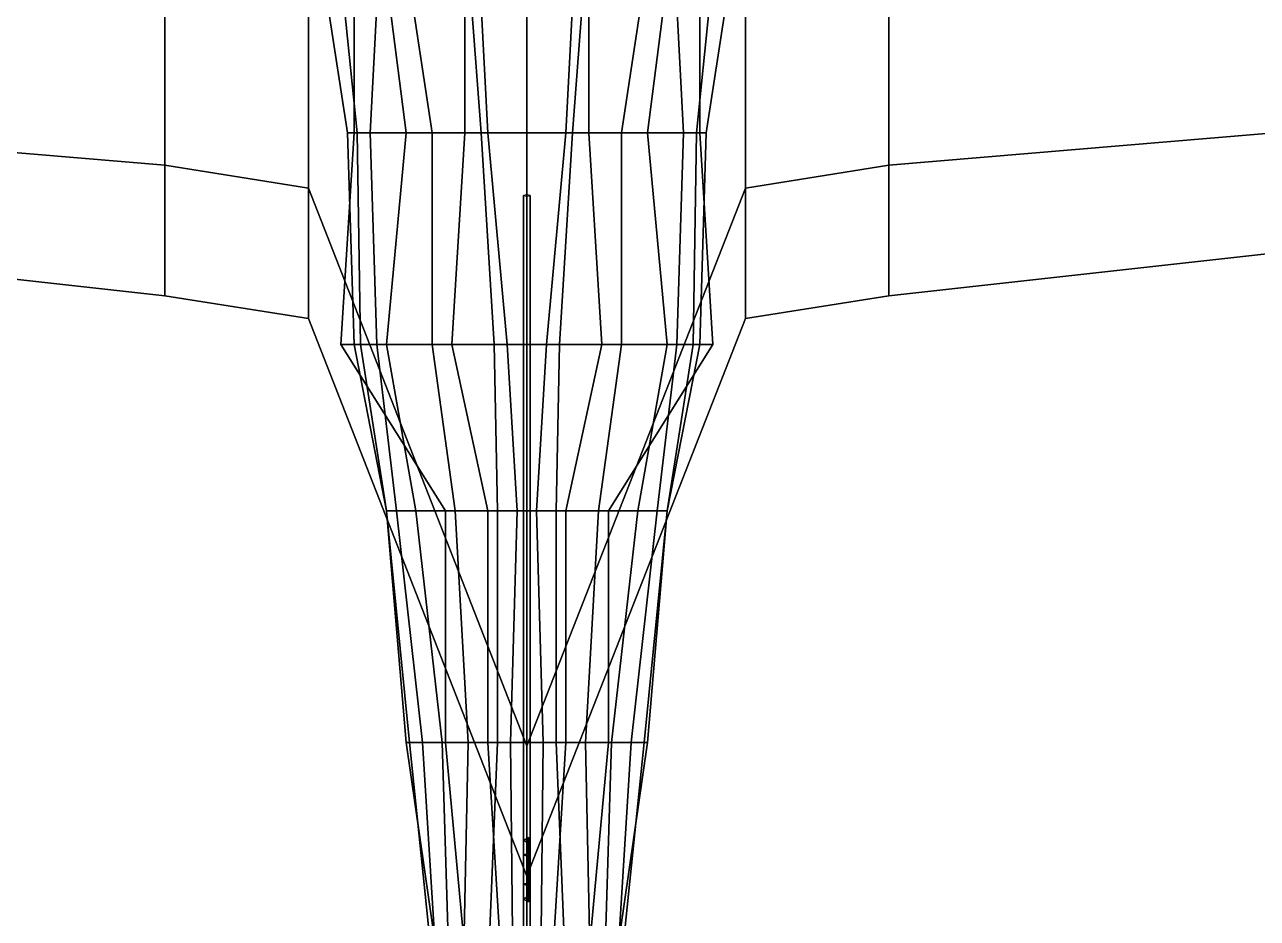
# Model space of a CAD drawing. Header units: millimetres. Extents: x -5.3 to 7, y -4.4 to 4.4.
# Drawn here: x -1.54 to 2.24, y -1.429 to 1.311 of the extents above; entities that cross this region are included whole.
import ezdxf

# ---------------------------------------------------------------- set-up
doc = ezdxf.new("R2010")
doc.units = ezdxf.units.MM
doc.layers.add('wing1', color=1, linetype='Continuous')
doc.layers.add('wing2', color=5, linetype='Continuous')

msp = doc.modelspace()

# ---------------------------------------------------------------- linework, layer by layer
for points in [[(-0.56, 1.37, 2.05), (-0.61, 1.37, 1.81), (-0.55, 0.98, 1.78), (-0.52, 0.98, 1.98)], [(-0.61, 1.37, 1.81), (-0.53, 1.37, 1.55), (-0.53, 0.98, 1.51), (-0.55, 0.98, 1.78)], [(-0.46, 1.37, 2.33), (-0.56, 1.37, 2.05), (-0.52, 0.98, 1.98), (-0.48, 0.98, 2.15)], [(-0.53, 1.37, 1.55), (-0.19, 1.37, 1.42), (-0.19, 0.98, 1.43), (-0.53, 0.98, 1.51)], [(-0.42, 1.37, 2.42), (-0.46, 1.37, 2.33), (-0.48, 0.98, 2.15), (-0.37, 0.98, 2.43)], [(-0.35, 1.37, 2.54), (-0.42, 1.37, 2.42), (-0.37, 0.98, 2.43), (-0.29, 0.98, 2.58)], [(-0.17, 1.37, 2.82), (-0.35, 1.37, 2.54), (-0.29, 0.98, 2.58), (-0.14, 0.98, 2.99)], [(-0.14, 1.37, 2.84), (-0.17, 1.37, 2.82), (-0.14, 0.98, 2.99), (-0.12, 0.98, 3.03)], [(-0.12, 0.98, 3.03), (0.12, 0.98, 3.03), (0.14, 1.37, 2.84), (-0.14, 1.37, 2.84)], [(0.12, 0.98, 3.03), (0.14, 0.98, 2.99), (0.17, 1.37, 2.82), (0.14, 1.37, 2.84)], [(0.14, 0.98, 2.99), (0.29, 0.98, 2.58), (0.35, 1.37, 2.54), (0.17, 1.37, 2.82)], [(0.53, 0.98, 1.51), (0.19, 0.98, 1.43), (0.19, 1.37, 1.42), (0.53, 1.37, 1.55)], [(0.29, 0.98, 2.58), (0.37, 0.98, 2.43), (0.42, 1.37, 2.42), (0.35, 1.37, 2.54)], [(0.37, 0.98, 2.43), (0.48, 0.98, 2.15), (0.46, 1.37, 2.33), (0.42, 1.37, 2.42)], [(0.48, 0.98, 2.15), (0.52, 0.98, 1.98), (0.56, 1.37, 2.05), (0.46, 1.37, 2.33)], [(0.52, 0.98, 1.98), (0.55, 0.98, 1.78), (0.61, 1.37, 1.81), (0.56, 1.37, 2.05)], [(0.55, 0.98, 1.78), (0.53, 0.98, 1.51), (0.53, 1.37, 1.55), (0.61, 1.37, 1.81)], [(-0.55, 0.98, 1.78), (-0.53, 0.98, 1.51), (-0.57, 0.33, 1.55), (-0.53, 0.33, 1.65)], [(-0.53, 0.98, 1.51), (-0.19, 0.98, 1.43), (-0.23, 0.33, 1.45), (-0.57, 0.33, 1.55)], [(-0.52, 0.98, 1.98), (-0.55, 0.98, 1.78), (-0.53, 0.33, 1.65), (-0.51, 0.33, 1.89)], [(-0.48, 0.98, 2.15), (-0.52, 0.98, 1.98), (-0.51, 0.33, 1.89), (-0.46, 0.33, 2.17)], [(-0.37, 0.98, 2.43), (-0.48, 0.98, 2.15), (-0.46, 0.33, 2.17), (-0.43, 0.33, 2.28)], [(-0.29, 0.98, 2.58), (-0.37, 0.98, 2.43), (-0.43, 0.33, 2.28), (-0.29, 0.33, 2.58)], [(-0.14, 0.98, 2.99), (-0.29, 0.98, 2.58), (-0.29, 0.33, 2.58), (-0.1, 0.33, 2.94)], [(-0.12, 0.98, 3.03), (-0.14, 0.98, 2.99), (-0.1, 0.33, 2.94), (-0.06, 0.33, 2.97)], [(0.12, 0.98, 3.03), (-0.12, 0.98, 3.03), (-0.06, 0.33, 2.97), (0.06, 0.33, 2.97)], [(0.06, 0.33, 2.97), (0.1, 0.33, 2.94), (0.14, 0.98, 2.99), (0.12, 0.98, 3.03)], [(0.1, 0.33, 2.94), (0.29, 0.33, 2.58), (0.29, 0.98, 2.58), (0.14, 0.98, 2.99)], [(0.57, 0.33, 1.55), (0.23, 0.33, 1.45), (0.19, 0.98, 1.43), (0.53, 0.98, 1.51)], [(0.29, 0.33, 2.58), (0.43, 0.33, 2.28), (0.37, 0.98, 2.43), (0.29, 0.98, 2.58)], [(0.43, 0.33, 2.28), (0.46, 0.33, 2.17), (0.48, 0.98, 2.15), (0.37, 0.98, 2.43)], [(0.46, 0.33, 2.17), (0.51, 0.33, 1.89), (0.52, 0.98, 1.98), (0.48, 0.98, 2.15)], [(0.51, 0.33, 1.89), (0.53, 0.33, 1.65), (0.55, 0.98, 1.78), (0.52, 0.98, 1.98)], [(0.53, 0.33, 1.65), (0.57, 0.33, 1.55), (0.53, 0.98, 1.51), (0.55, 0.98, 1.78)], [(0, 0.7894, 2.9688), (-0.01, 0.7876, 2.959), (-0.01, -3.7298, 3.7718), (0, -3.7281, 3.7816)], [(-0.01, 0.7876, 2.959), (0, 0.7858, 2.9491), (0, -3.7316, 3.7619), (-0.01, -3.7298, 3.7718)], [(0.01, 0.7876, 2.959), (0, 0.7894, 2.9688), (0, -3.7281, 3.7816), (0.01, -3.7298, 3.7718)], [(0, 0.7858, 2.9491), (0.01, 0.7876, 2.959), (0.01, -3.7298, 3.7718), (0, -3.7316, 3.7619)], [(-0.57, 0.33, 1.55), (-0.23, 0.33, 1.45), (-0.12, -0.18, 1.5), (-0.25, -0.18, 1.53)], [(-0.53, 0.33, 1.65), (-0.57, 0.33, 1.55), (-0.25, -0.18, 1.53), (-0.43, -0.18, 1.6)], [(-0.51, 0.33, 1.89), (-0.53, 0.33, 1.65), (-0.43, -0.18, 1.6), (-0.43, -0.18, 1.81)], [(-0.46, 0.33, 2.17), (-0.51, 0.33, 1.89), (-0.43, -0.18, 1.81), (-0.4, -0.18, 2.09)], [(-0.43, 0.33, 2.28), (-0.46, 0.33, 2.17), (-0.4, -0.18, 2.09), (-0.34, -0.18, 2.34)], [(-0.29, 0.33, 2.58), (-0.43, 0.33, 2.28), (-0.34, -0.18, 2.34), (-0.22, -0.18, 2.62)], [(-0.1, 0.33, 2.94), (-0.29, 0.33, 2.58), (-0.22, -0.18, 2.62), (-0.09, -0.18, 2.86)], [(0, -0.18, 1.49), (-0.12, -0.18, 1.5), (-0.23, 0.33, 1.45), (0, 0.33, 1.44)], [(-0.06, 0.33, 2.97), (-0.1, 0.33, 2.94), (-0.09, -0.18, 2.86), (-0.03, -0.18, 2.89)], [(0.06, 0.33, 2.97), (-0.06, 0.33, 2.97), (-0.03, -0.18, 2.89), (0.03, -0.18, 2.89)], [(0, 0.33, 1.44), (0.23, 0.33, 1.45), (0.12, -0.18, 1.5), (0, -0.18, 1.49)], [(0.03, -0.18, 2.89), (0.09, -0.18, 2.86), (0.1, 0.33, 2.94), (0.06, 0.33, 2.97)], [(0.09, -0.18, 2.86), (0.22, -0.18, 2.62), (0.29, 0.33, 2.58), (0.1, 0.33, 2.94)], [(0.25, -0.18, 1.53), (0.12, -0.18, 1.5), (0.23, 0.33, 1.45), (0.57, 0.33, 1.55)], [(0.22, -0.18, 2.62), (0.34, -0.18, 2.34), (0.43, 0.33, 2.28), (0.29, 0.33, 2.58)], [(0.43, -0.18, 1.6), (0.25, -0.18, 1.53), (0.57, 0.33, 1.55), (0.53, 0.33, 1.65)], [(0.34, -0.18, 2.34), (0.4, -0.18, 2.09), (0.46, 0.33, 2.17), (0.43, 0.33, 2.28)], [(0.4, -0.18, 2.09), (0.43, -0.18, 1.81), (0.51, 0.33, 1.89), (0.46, 0.33, 2.17)], [(0.43, -0.18, 1.81), (0.43, -0.18, 1.6), (0.53, 0.33, 1.65), (0.51, 0.33, 1.89)], [(-0.43, -0.18, 1.81), (-0.43, -0.18, 1.6), (-0.37, -0.89, 1.7), (-0.36, -0.89, 1.97)], [(-0.43, -0.18, 1.6), (-0.25, -0.18, 1.53), (-0.25, -0.89, 1.62), (-0.37, -0.89, 1.7)], [(-0.4, -0.18, 2.09), (-0.43, -0.18, 1.81), (-0.36, -0.89, 1.97), (-0.32, -0.89, 2.28)], [(-0.34, -0.18, 2.34), (-0.4, -0.18, 2.09), (-0.32, -0.89, 2.28), (-0.26, -0.89, 2.47)], [(-0.22, -0.18, 2.62), (-0.34, -0.18, 2.34), (-0.26, -0.89, 2.47), (-0.18, -0.89, 2.64)], [(-0.25, -0.18, 1.53), (-0.12, -0.18, 1.5), (-0.12, -0.89, 1.57), (-0.25, -0.89, 1.62)], [(-0.09, -0.18, 2.86), (-0.22, -0.18, 2.62), (-0.18, -0.89, 2.64), (-0.09, -0.89, 2.74)], [(0, -0.89, 1.56), (-0.12, -0.89, 1.57), (-0.12, -0.18, 1.5), (0, -0.18, 1.49)], [(-0.03, -0.18, 2.89), (-0.09, -0.18, 2.86), (-0.09, -0.89, 2.74), (-0.05, -0.89, 2.77)], [(0.03, -0.18, 2.89), (-0.03, -0.18, 2.89), (-0.05, -0.89, 2.77), (0.05, -0.89, 2.77)], [(0, -0.18, 1.49), (0.12, -0.18, 1.5), (0.12, -0.89, 1.57), (0, -0.89, 1.56)], [(0.05, -0.89, 2.77), (0.09, -0.89, 2.74), (0.09, -0.18, 2.86), (0.03, -0.18, 2.89)], [(0.09, -0.89, 2.74), (0.18, -0.89, 2.64), (0.22, -0.18, 2.62), (0.09, -0.18, 2.86)], [(0.25, -0.89, 1.62), (0.12, -0.89, 1.57), (0.12, -0.18, 1.5), (0.25, -0.18, 1.53)], [(0.18, -0.89, 2.64), (0.26, -0.89, 2.47), (0.34, -0.18, 2.34), (0.22, -0.18, 2.62)], [(0.37, -0.89, 1.7), (0.25, -0.89, 1.62), (0.25, -0.18, 1.53), (0.43, -0.18, 1.6)], [(0.26, -0.89, 2.47), (0.32, -0.89, 2.28), (0.4, -0.18, 2.09), (0.34, -0.18, 2.34)], [(0.32, -0.89, 2.28), (0.36, -0.89, 1.97), (0.43, -0.18, 1.81), (0.4, -0.18, 2.09)], [(0.36, -0.89, 1.97), (0.37, -0.89, 1.7), (0.43, -0.18, 1.6), (0.43, -0.18, 1.81)], [(-0.37, -0.89, 1.7), (-0.25, -0.89, 1.62), (-0.16, -1.86, 1.71), (-0.23, -1.86, 1.76)], [(-0.36, -0.89, 1.97), (-0.37, -0.89, 1.7), (-0.23, -1.86, 1.76), (-0.26, -1.86, 1.82)], [(-0.32, -0.89, 2.28), (-0.36, -0.89, 1.97), (-0.26, -1.86, 1.82), (-0.26, -1.86, 2.06)], [(-0.26, -0.89, 2.47), (-0.32, -0.89, 2.28), (-0.26, -1.86, 2.06), (-0.23, -1.86, 2.32)], [(-0.18, -0.89, 2.64), (-0.26, -0.89, 2.47), (-0.23, -1.86, 2.32), (-0.2, -1.86, 2.42)], [(-0.25, -0.89, 1.62), (-0.12, -0.89, 1.57), (-0.06, -1.86, 1.68), (-0.16, -1.86, 1.71)], [(-0.09, -0.89, 2.74), (-0.18, -0.89, 2.64), (-0.2, -1.86, 2.42), (-0.13, -1.86, 2.56)], [(-0.05, -0.89, 2.77), (-0.09, -0.89, 2.74), (-0.13, -1.86, 2.56), (-0.04, -1.86, 2.62)], [(0, -1.86, 1.67), (-0.06, -1.86, 1.68), (-0.12, -0.89, 1.57), (0, -0.89, 1.56)], [(0.05, -0.89, 2.77), (-0.05, -0.89, 2.77), (-0.04, -1.86, 2.62), (0.04, -1.86, 2.62)], [(0, -0.89, 1.56), (0.12, -0.89, 1.57), (0.06, -1.86, 1.68), (0, -1.86, 1.67)], [(0.04, -1.86, 2.62), (0.13, -1.86, 2.56), (0.09, -0.89, 2.74), (0.05, -0.89, 2.77)], [(0.16, -1.86, 1.71), (0.06, -1.86, 1.68), (0.12, -0.89, 1.57), (0.25, -0.89, 1.62)], [(0.13, -1.86, 2.56), (0.2, -1.86, 2.42), (0.18, -0.89, 2.64), (0.09, -0.89, 2.74)], [(0.23, -1.86, 1.76), (0.16, -1.86, 1.71), (0.25, -0.89, 1.62), (0.37, -0.89, 1.7)], [(0.2, -1.86, 2.42), (0.23, -1.86, 2.32), (0.26, -0.89, 2.47), (0.18, -0.89, 2.64)], [(0.26, -1.86, 1.82), (0.23, -1.86, 1.76), (0.37, -0.89, 1.7), (0.36, -0.89, 1.97)], [(0.23, -1.86, 2.32), (0.26, -1.86, 2.06), (0.32, -0.89, 2.28), (0.26, -0.89, 2.47)], [(0.26, -1.86, 2.06), (0.26, -1.86, 1.82), (0.36, -0.89, 1.97), (0.32, -0.89, 2.28)], [(0.005, -1.2307, 1.4246), (-0.01, -1.235, 1.4321), (-0.01, -1.19, 1.51), (0.005, -1.1813, 1.51)], [(0.005, -1.1813, 1.51), (-0.01, -1.19, 1.51), (-0.01, -1.235, 1.5879), (0.005, -1.2307, 1.5954)], [(-0.01, -1.235, 1.4321), (0.005, -1.2393, 1.4396), (0.005, -1.1987, 1.51), (-0.01, -1.19, 1.51)], [(-0.01, -1.19, 1.51), (0.005, -1.1987, 1.51), (0.005, -1.2393, 1.5804), (-0.01, -1.235, 1.5879)], [(0.005, -1.2393, 1.4396), (0.005, -1.2307, 1.4246), (0.005, -1.1813, 1.51), (0.005, -1.1987, 1.51)], [(0.005, -1.1987, 1.51), (0.005, -1.1813, 1.51), (0.005, -1.2307, 1.5954), (0.005, -1.2393, 1.5804)], [(0.005, -1.3293, 1.4246), (-0.01, -1.325, 1.4321), (-0.01, -1.235, 1.4321), (0.005, -1.2307, 1.4246)], [(0.005, -1.2307, 1.5954), (-0.01, -1.235, 1.5879), (-0.01, -1.325, 1.5879), (0.005, -1.3293, 1.5954)], [(-0.01, -1.325, 1.4321), (0.005, -1.3207, 1.4396), (0.005, -1.2393, 1.4396), (-0.01, -1.235, 1.4321)], [(-0.01, -1.235, 1.5879), (0.005, -1.2393, 1.5804), (0.005, -1.3207, 1.5804), (-0.01, -1.325, 1.5879)], [(0.005, -1.3207, 1.4396), (0.005, -1.3293, 1.4246), (0.005, -1.2307, 1.4246), (0.005, -1.2393, 1.4396)], [(0.005, -1.2393, 1.5804), (0.005, -1.2307, 1.5954), (0.005, -1.3293, 1.5954), (0.005, -1.3207, 1.5804)], [(-0.01, -1.37, 1.51), (0.005, -1.3613, 1.51), (0.005, -1.3207, 1.4396), (-0.01, -1.325, 1.4321)], [(-0.01, -1.325, 1.5879), (0.005, -1.3207, 1.5804), (0.005, -1.3613, 1.51), (-0.01, -1.37, 1.51)], [(0.005, -1.3613, 1.51), (0.005, -1.3787, 1.51), (0.005, -1.3293, 1.4246), (0.005, -1.3207, 1.4396)], [(0.005, -1.3207, 1.5804), (0.005, -1.3293, 1.5954), (0.005, -1.3787, 1.51), (0.005, -1.3613, 1.51)], [(0.005, -1.3787, 1.51), (-0.01, -1.37, 1.51), (-0.01, -1.325, 1.4321), (0.005, -1.3293, 1.4246)], [(0.005, -1.3293, 1.5954), (-0.01, -1.325, 1.5879), (-0.01, -1.37, 1.51), (0.005, -1.3787, 1.51)]]:
    msp.add_3dface(points)
at = {"color": 1}
for points in [[(0.19, 0.98, 1.43), (-0.19, 0.98, 1.43), (-0.19, 1.37, 1.42), (0.19, 1.37, 1.42)], [(0, 0.33, 1.44), (-0.23, 0.33, 1.45), (-0.19, 0.98, 1.43), (0, 0.98, 1.43)], [(0.23, 0.33, 1.45), (0, 0.33, 1.44), (0, 0.98, 1.43), (0.19, 0.98, 1.43)]]:
    msp.add_3dface(points, dxfattribs=at)
at = {"layer": 'wing1'}
for points in [[(0, 2.74, 1.98), (0, -0.9, 1.98), (0.67, 0.81, 2), (0.67, 2.53, 2)], [(0.67, 0.81, 1.63), (0, -0.9, 1.53), (0, 2.74, 1.53), (0.67, 2.53, 1.63)], [(0.67, 2.53, 2), (0.67, 0.81, 2), (1.11, 0.88, 2.03), (1.11, 2.39, 2.03)], [(1.11, 0.88, 1.68), (0.67, 0.81, 1.63), (0.67, 2.53, 1.63), (1.11, 2.39, 1.68)], [(1.11, 2.39, 2.03), (1.11, 0.88, 2.03), (4.8, 1.19, 2.32), (4.8, 2.13, 2.32)], [(4.8, 1.19, 2.17), (1.11, 0.88, 1.68), (1.11, 2.39, 1.68), (4.8, 2.13, 2.17)], [(4.8, 1.19, 2.32), (1.11, 0.88, 2.03), (1.11, 0.48, 1.76), (4.8, 0.89, 2.22)], [(4.8, 0.89, 2.22), (1.11, 0.48, 1.76), (1.11, 0.88, 1.68), (4.8, 1.19, 2.17)], [(1.11, 0.88, 2.03), (0.67, 0.81, 2), (0.67, 0.41, 1.75), (1.11, 0.48, 1.76)], [(1.11, 0.48, 1.76), (0.67, 0.41, 1.75), (0.67, 0.81, 1.63), (1.11, 0.88, 1.68)], [(0.67, 0.81, 2), (0, -0.9, 1.98), (0, -1.3, 1.66), (0.67, 0.41, 1.75)], [(0.67, 0.41, 1.75), (0, -1.3, 1.66), (0, -0.9, 1.53), (0.67, 0.81, 1.63)]]:
    msp.add_3dface(points, dxfattribs=at)
at = {"layer": 'wing2'}
for points in [[(-0.67, 0.81, 1.63), (0, -0.9, 1.53), (0, 2.74, 1.53), (-0.67, 2.53, 1.63)], [(0, 2.74, 1.98), (0, -0.9, 1.98), (-0.67, 0.81, 2), (-0.67, 2.53, 2)], [(-1.11, 0.88, 1.68), (-0.67, 0.81, 1.63), (-0.67, 2.53, 1.63), (-1.11, 2.39, 1.68)], [(-0.67, 2.53, 2), (-0.67, 0.81, 2), (-1.11, 0.88, 2.03), (-1.11, 2.39, 2.03)], [(-1.11, 2.39, 2.03), (-1.11, 0.88, 2.03), (-4.8, 1.19, 2.32), (-4.8, 2.13, 2.32)], [(-4.8, 1.19, 2.17), (-1.11, 0.88, 1.68), (-1.11, 2.39, 1.68), (-4.8, 2.13, 2.17)], [(-4.8, 1.19, 2.32), (-1.11, 0.88, 2.03), (-1.11, 0.48, 1.76), (-4.8, 0.89, 2.22)], [(-4.8, 0.89, 2.22), (-1.11, 0.48, 1.76), (-1.11, 0.88, 1.68), (-4.8, 1.19, 2.17)], [(-1.11, 0.88, 2.03), (-0.67, 0.81, 2), (-0.67, 0.41, 1.75), (-1.11, 0.48, 1.76)], [(-1.11, 0.48, 1.76), (-0.67, 0.41, 1.75), (-0.67, 0.81, 1.63), (-1.11, 0.88, 1.68)], [(-0.67, 0.81, 2), (0, -0.9, 1.98), (0, -1.3, 1.66), (-0.67, 0.41, 1.75)], [(-0.67, 0.41, 1.75), (0, -1.3, 1.66), (0, -0.9, 1.53), (-0.67, 0.81, 1.63)]]:
    msp.add_3dface(points, dxfattribs=at)

doc.saveas('drawing.dxf')
